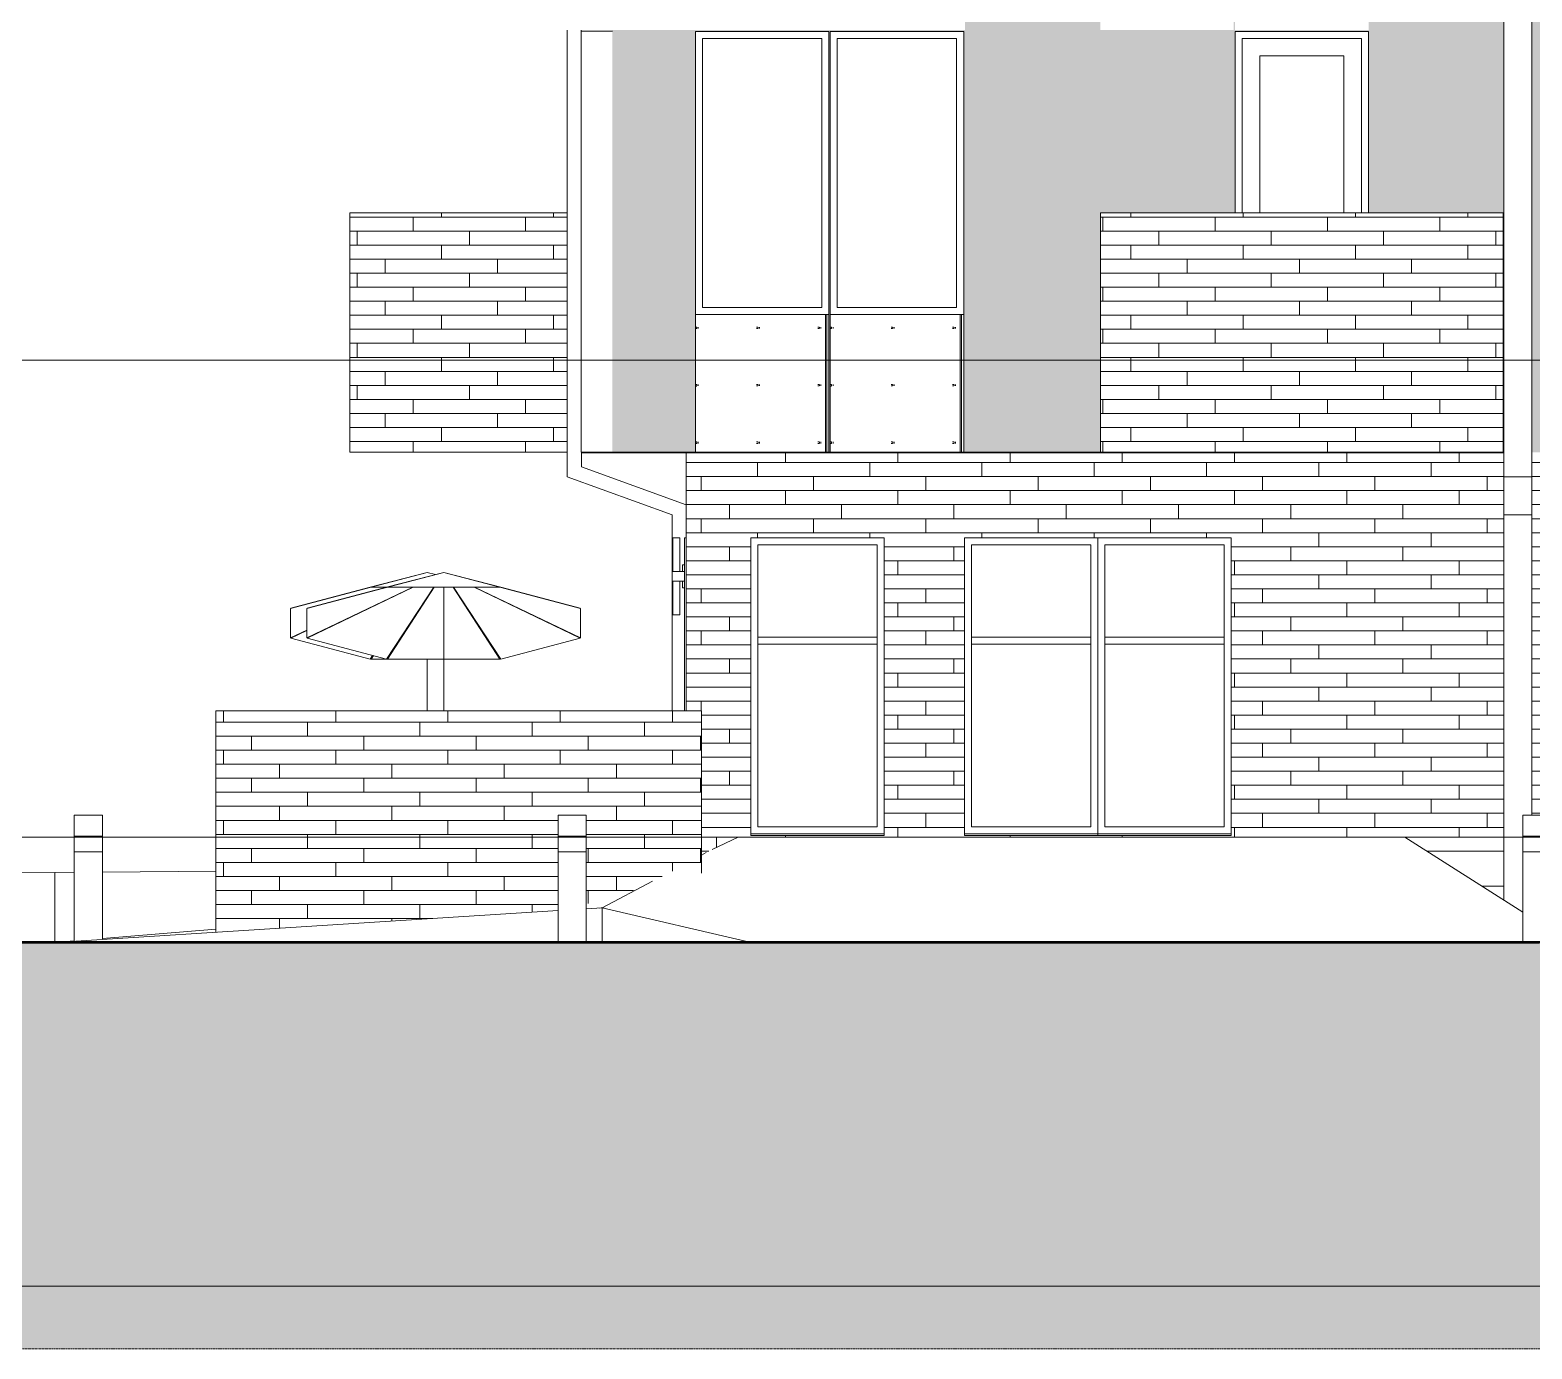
# Model space of a CAD drawing. Header units: inches. Extents: x 1747 to 7619, y -160 to 618.
# Drawn here: x 4928.5 to 5356.6, y -145.9 to 230.1 of the extents above; entities that cross this region are included whole.
import ezdxf

# ---------------------------------------------------------------- set-up
doc = ezdxf.new("R2010")
doc.units = ezdxf.units.IN
doc.header["$MEASUREMENT"] = 0
doc.linetypes.add('Aligning Line 1_8_', pattern=[0.25, 0.125, -0.125])
doc.linetypes.add('Grid Line 1_2_', pattern=[0.875, 0.5, -0.125, 0.125, -0.125])
for name, color, linetype, lineweight in [('0-4', 10, 'Continuous', 5), ('0-5', 9, 'Continuous', 9), ('A-CLNG', 13, 'Continuous', 13), ('A-FLOR', 192, 'Continuous', 13), ('A-FLOR-LEVL-1', 51, 'Grid Line 1_2_', 9), ('A-FLOR-LEVL-2', 9, 'Continuous', 9), ('A-GENM', 5, 'Continuous', 9), ('A-GLAZ', 151, 'Continuous', 13), ('A-GLAZ-1', 151, 'Continuous', 9), ('A-WALL', 113, 'Continuous', 13), ('A-WALL-PATT-1', 111, 'Continuous', 9), ('C-TOPO', 7, 'Continuous', 9), ('C-TOPO-1', 250, 'Continuous', 50), ('E-LITE-EQPM', 33, 'Continuous', 9), ('G-ANNO-SYMB', 111, 'Aligning Line 1_8_', 9), ('G-ANNO-SYMB-2', 147, 'Aligning Line 1_8_', 9), ('G-IMPT', 8, 'Continuous', 9), ('L-SITE', 91, 'Continuous', 9), ('S-FNDN', 32, 'Continuous', 13)]:
    doc.layers.add(name, color=color, linetype=linetype, lineweight=lineweight)
pattern_1 = [(0, (7193.2, 112.3), (-38.4, 120.375), [0.392, -38.007]), (0, (7193.2, 112.7), (-38.4, 120.375), [0.392, -38.007]), (0, (7193.2, 128.66), (-38.4, 120.375), [0.392, -38.007]), (0, (7193.2, 129.05), (-38.4, 120.375), [0.392, -38.007]), (0, (7193.2, 145.02), (-38.4, 120.375), [0.392, -38.007]), (0, (7193.2, 145.41), (-38.4, 120.375), [0.392, -38.007]), (0, (7193.2, 161.38), (-38.4, 120.375), [0.392, -38.007]), (0, (7193.2, 161.77), (-38.4, 120.375), [0.392, -38.007]), (0, (7193.2, 177.73), (-38.4, 120.375), [0.392, -38.007]), (0, (7193.2, 178.12), (-38.4, 120.375), [0.392, -38.007]), (0, (7193.2, 194.09), (-38.4, 120.375), [0.392, -38.007]), (0, (7193.2, 194.48), (-38.4, 120.375), [0.392, -38.007]), (0, (7193.2, 210.45), (-38.4, 120.375), [0.392, -38.007]), (0, (7193.2, 210.84), (-38.4, 120.375), [0.392, -38.007]), (0, (7193.2, 226.8), (-38.4, 120.375), [0.392, -38.007]), (0, (7193.2, 227.2), (-38.4, 120.375), [0.392, -38.007]), (0, (7210.65, 112.3), (-38.4, 120.375), [0.392, -38.007]), (0, (7210.65, 112.7), (-38.4, 120.375), [0.392, -38.007]), (0, (7210.65, 128.66), (-38.4, 120.375), [0.392, -38.007]), (0, (7210.65, 129.05), (-38.4, 120.375), [0.392, -38.007]), (0, (7210.65, 145.02), (-38.4, 120.375), [0.392, -38.007]), (0, (7210.65, 145.41), (-38.4, 120.375), [0.392, -38.007]), (0, (7210.65, 161.38), (-38.4, 120.375), [0.392, -38.007]), (0, (7210.65, 161.77), (-38.4, 120.375), [0.392, -38.007]), (0, (7210.65, 177.73), (-38.4, 120.375), [0.392, -38.007]), (0, (7210.65, 178.12), (-38.4, 120.375), [0.392, -38.007]), (0, (7210.65, 194.09), (-38.4, 120.375), [0.392, -38.007]), (0, (7210.65, 194.48), (-38.4, 120.375), [0.392, -38.007]), (0, (7210.65, 210.45), (-38.4, 120.375), [0.392, -38.007]), (0, (7210.65, 210.84), (-38.4, 120.375), [0.392, -38.007]), (0, (7210.65, 226.8), (-38.4, 120.375), [0.392, -38.007]), (0, (7210.65, 227.2), (-38.4, 120.375), [0.392, -38.007]), (0, (7228.1, 112.3), (-38.4, 120.375), [0.392, -38.007]), (0, (7228.1, 112.7), (-38.4, 120.375), [0.392, -38.007]), (0, (7228.1, 128.66), (-38.4, 120.375), [0.392, -38.007]), (0, (7228.1, 129.05), (-38.4, 120.375), [0.392, -38.007]), (0, (7228.1, 145.02), (-38.4, 120.375), [0.392, -38.007]), (0, (7228.1, 145.41), (-38.4, 120.375), [0.392, -38.007]), (0, (7228.1, 161.38), (-38.4, 120.375), [0.392, -38.007]), (0, (7228.1, 161.77), (-38.4, 120.375), [0.392, -38.007]), (0, (7228.1, 177.73), (-38.4, 120.375), [0.392, -38.007]), (0, (7228.1, 178.12), (-38.4, 120.375), [0.392, -38.007]), (0, (7228.1, 194.09), (-38.4, 120.375), [0.392, -38.007]), (0, (7228.1, 194.48), (-38.4, 120.375), [0.392, -38.007]), (0, (7228.1, 210.45), (-38.4, 120.375), [0.392, -38.007]), (0, (7228.1, 210.84), (-38.4, 120.375), [0.392, -38.007]), (0, (7228.1, 226.8), (-38.4, 120.375), [0.392, -38.007]), (0, (7228.1, 227.2), (-38.4, 120.375), [0.392, -38.007]), (90, (7191.46, 109.75), (-38.4, 2e-15), [120, -0.375]), (90, (7191.834, 109.75), (-38.4, 2e-15), [120, -0.375]), (90, (7193.2, 112.304), (-38.4, 2e-15), [0.392, -119.982]), (90, (7193.2, 128.66), (-38.4, 2e-15), [0.392, -119.982]), (90, (7193.2, 145.018), (-38.4, 2e-15), [0.392, -119.982]), (90, (7193.2, 161.375), (-38.4, 2e-15), [0.392, -119.982]), (90, (7193.2, 177.732), (-38.4, 2e-15), [0.392, -119.982]), (90, (7193.2, 194.09), (-38.4, 2e-15), [0.392, -119.982]), (90, (7193.2, 210.447), (-38.4, 2e-15), [0.392, -119.982]), (90, (7193.2, 226.804), (-38.4, 2e-15), [0.392, -119.982]), (90, (7193.593, 112.304), (-38.4, 2e-15), [0.392, -119.982]), (90, (7193.593, 128.66), (-38.4, 2e-15), [0.392, -119.982]), (90, (7193.593, 145.018), (-38.4, 2e-15), [0.392, -119.982]), (90, (7193.593, 161.375), (-38.4, 2e-15), [0.392, -119.982]), (90, (7193.593, 177.732), (-38.4, 2e-15), [0.392, -119.982]), (90, (7193.593, 194.09), (-38.4, 2e-15), [0.392, -119.982]), (90, (7193.593, 210.447), (-38.4, 2e-15), [0.392, -119.982]), (90, (7193.593, 226.804), (-38.4, 2e-15), [0.392, -119.982]), (90, (7210.65, 112.304), (-38.4, 2e-15), [0.392, -119.982]), (90, (7210.65, 128.66), (-38.4, 2e-15), [0.392, -119.982]), (90, (7210.65, 145.018), (-38.4, 2e-15), [0.392, -119.982]), (90, (7210.65, 161.375), (-38.4, 2e-15), [0.392, -119.982]), (90, (7210.65, 177.732), (-38.4, 2e-15), [0.392, -119.982]), (90, (7210.65, 194.09), (-38.4, 2e-15), [0.392, -119.982]), (90, (7210.65, 210.447), (-38.4, 2e-15), [0.392, -119.982]), (90, (7210.65, 226.804), (-38.4, 2e-15), [0.392, -119.982]), (90, (7211.043, 112.304), (-38.4, 2e-15), [0.392, -119.982]), (90, (7211.043, 128.66), (-38.4, 2e-15), [0.392, -119.982]), (90, (7211.043, 145.018), (-38.4, 2e-15), [0.392, -119.982]), (90, (7211.043, 161.375), (-38.4, 2e-15), [0.392, -119.982]), (90, (7211.043, 177.732), (-38.4, 2e-15), [0.392, -119.982]), (90, (7211.043, 194.09), (-38.4, 2e-15), [0.392, -119.982]), (90, (7211.043, 210.447), (-38.4, 2e-15), [0.392, -119.982]), (90, (7211.043, 226.804), (-38.4, 2e-15), [0.392, -119.982]), (90, (7228.1, 112.304), (-38.4, 2e-15), [0.392, -119.982]), (90, (7228.1, 128.66), (-38.4, 2e-15), [0.392, -119.982]), (90, (7228.1, 145.018), (-38.4, 2e-15), [0.392, -119.982]), (90, (7228.1, 161.375), (-38.4, 2e-15), [0.392, -119.982]), (90, (7228.1, 177.732), (-38.4, 2e-15), [0.392, -119.982]), (90, (7228.1, 194.09), (-38.4, 2e-15), [0.392, -119.982]), (90, (7228.1, 210.447), (-38.4, 2e-15), [0.392, -119.982]), (90, (7228.1, 226.804), (-38.4, 2e-15), [0.392, -119.982]), (90, (7228.493, 112.304), (-38.4, 2e-15), [0.392, -119.982]), (90, (7228.493, 128.66), (-38.4, 2e-15), [0.392, -119.982]), (90, (7228.493, 145.018), (-38.4, 2e-15), [0.392, -119.982]), (90, (7228.493, 161.375), (-38.4, 2e-15), [0.392, -119.982]), (90, (7228.493, 177.732), (-38.4, 2e-15), [0.392, -119.982]), (90, (7228.493, 194.09), (-38.4, 2e-15), [0.392, -119.982]), (90, (7228.493, 210.447), (-38.4, 2e-15), [0.392, -119.982]), (90, (7228.493, 226.804), (-38.4, 2e-15), [0.392, -119.982]), (180, (7229.86, 109.38), (-38.4, 120.375), [38.025, -0.375]), (180, (7229.86, 109.75), (-38.4, 120.375), [38.025, -0.375])]
pattern_2 = [(0, (5346.3217, 136.8), (0, 4), []), (90, (5346.322, 136.8), (-8, 8), [4, -28]), (90, (5362.322, 140.8), (-8, 8), [4, -28])]
pattern_3 = [(0, (4983.6467, 0.8), (0, 4), []), (90, (4983.647, 0.8), (-8, 8), [4, -28]), (90, (4999.647, 4.8), (-8, 8), [4, -28])]

# ---------------------------------------------------------------- blocks, each defined once
blk = doc.blocks.new('Ramp - Ramp-1671869-BUILDING ELEVATION - NORTH')
at = {"layer": 'A-FLOR-LEVL-2'}
for p, q in [((-12268.59, -30), (-12263.08, -29.54)), ((-12255.08, -28.87), (-12222.71, -26.18))]:
    blk.add_line(p, q, dxfattribs=at)
blk = doc.blocks.new('CTR - 2nd Phase_rvt-2-BUILDING ELEVATION - NORTH')
at = {"layer": 'A-FLOR-LEVL-1'}
for p, q in [((-12558.48, 136), (-9609.49, 136)), ((-12558.48, 0), (-9609.49, 0)), ((-12558.48, -30), (-9609.49, -30)), ((-12558.48, -128), (-9609.49, -128))]:
    blk.add_line(p, q, dxfattribs=at)
at = {"layer": '0-5'}
blk.add_blockref('Ramp - Ramp-1671869-BUILDING ELEVATION - NORTH', (0, 0), dxfattribs=at)
blk = doc.blocks.new('CTR  - Topography_rvt-2-BUILDING ELEVATION - NORTH')
at = {"layer": 'C-TOPO'}
h = blk.add_hatch(dxfattribs=at)
h.set_pattern_fill('FP_44', color=256, style=0, pattern_type=2)
h.set_pattern_definition([(0, (12, 0), (24, 24), [24, -24]), (0, (12, 9), (24, 24), [24, -24]), (0, (12, 18), (24, 24), [24, -24]), (90, (15, 21), (-24, 24), [24, -24]), (90, (24, 21), (-24, 24), [24, -24]), (90, (33, 21), (-24, 24), [24, -24])])
h.paths.add_polyline_path([(-11081.58, -145.91), (-9706.16, -145.91), (-9706.16, 4.74), (-9718.02, 4.58), (-9757.96, 2.29), (-9768.94, 2.2), (-9792.27, 0.09), (-9800.81, -1.14), (-9823.15, -1.14), (-9826.28, -1.52), (-9893.34, -4.3), (-9896.52, -5.01), (-9915.25, -12.61), (-9950.42, -20.49), (-9956.61, -23), (-10060.1, -17.59), (-10091.21, -21.29), (-10136.73, -22.07), (-10165.22, -22.67), (-10281.96, -24.6), (-10370.76, -26.59), (-10412.87, -26.71), (-10450.41, -27.55), (-10486.95, -27.6), (-10517.54, -27.24), (-10524.96, -27.24), (-10534.89, -27.12), (-10585.35, -27.54), (-10642.59, -27.26), (-10678.15, -26.98), (-10825.64, -29.97), (-10890.22, -30), (-12461.79, -30), (-12461.79, -145.91), (-11083.98, -145.91)], flags=0)
at = {"layer": 'A-FLOR-LEVL-1'}
for p, q in [((-12558.48, 0), (-9609.49, 0)), ((-12558.48, -128), (-9609.49, -128))]:
    blk.add_line(p, q, dxfattribs=at)
at = {"layer": 'C-TOPO'}
for p, q in [((-12081.28, -3.51), (-12073.83, 0)), ((-12054.82, 0), (-12073.83, 0)), ((-12054.82, 0), (-11983.83, 0)), ((-11983.83, 0), (-11943.9, 0)), ((-11883.79, 0), (-11943.9, 0)), ((-11883.79, 0), (-11850.19, -21.36)), ((-11883.79, 0), (-11883.46, -0.21)), ((-12084.34, -5.08), (-12082.97, -4.35)), ((-12268.59, -10.05), (-12328.59, -10.54)), ((-12268.59, -10.05), (-12263.08, -10)), ((-12268.59, -10.05), (-12268.59, -30)), ((-12268.59, -10.05), (-12268.59, -30)), ((-12255.08, -9.94), (-12222.71, -9.69)), ((-12112.59, -20.14), (-12098.29, -12.52)), ((-12125.15, -20.94), (-12268.59, -30)), ((-12112.59, -20.14), (-12117.15, -20.43)), ((-12112.59, -20.14), (-12113.31, -20.19)), ((-12112.59, -20.14), (-12112.88, -20.18)), ((-12112.59, -20.14), (-12111.96, -19.83)), ((-12112.59, -20.14), (-12070.2, -30)), ((-12112.59, -20.14), (-12112.59, -30)), ((-12070.2, -30), (-12112.59, -20.14)), ((-12112.59, -30), (-12112.59, -20.14)), ((-12292.62, -30), (-12268.59, -30)), ((-12268.01, -30), (-12268.59, -30)), ((-12266.89, -30), (-12268.01, -30)), ((-12265.19, -30), (-12266.89, -30)), ((-12260.96, -30), (-12265.19, -30)), ((-12260.96, -30), (-12253.51, -30)), ((-12225.57, -30), (-12253.51, -30)), ((-12138, -30), (-12225.57, -30)), ((-12138, -30), (-12075.99, -30)), ((-12029.2, -30), (-12075.99, -30)), ((-12029.2, -30), (-12011.88, -30)), ((-11984.5, -30), (-12011.88, -30)), ((-11983.98, -30), (-11984.5, -30)), ((-11983.98, -30), (-11934.52, -30)), ((-11911.64, -30), (-11934.52, -30)), ((-11911.64, -30), (-11874.88, -30)), ((-11845.43, -30), (-11874.88, -30))]:
    blk.add_line(p, q, dxfattribs=at)
at = {"layer": 'C-TOPO-1'}
for p, q in [((-12268.59, -30), (-12292.62, -30)), ((-12268.01, -30), (-12268.59, -30)), ((-12266.89, -30), (-12268.01, -30)), ((-12265.19, -30), (-12266.89, -30)), ((-12260.95, -30), (-12265.19, -30)), ((-12253.51, -30), (-12260.95, -30)), ((-12225.57, -30), (-12253.51, -30)), ((-12138, -30), (-12225.57, -30)), ((-12075.99, -30), (-12138, -30)), ((-12029.2, -30), (-12075.99, -30)), ((-12011.88, -30), (-12029.2, -30)), ((-11984.5, -30), (-12011.88, -30)), ((-11983.98, -30), (-11984.5, -30)), ((-11934.52, -30), (-11983.98, -30)), ((-11911.64, -30), (-11934.52, -30)), ((-11874.88, -30), (-11911.64, -30)), ((-11845.43, -30), (-11874.88, -30))]:
    blk.add_line(p, q, dxfattribs=at)
at = {"layer": 'G-ANNO-SYMB-2'}
blk.add_line((-9742.88, 0), (-12461.79, 0), dxfattribs=at)
blk = doc.blocks.new('CTR - 1st Phase - Common Walls_rvt-2-BUILDING ELEVATION - NORTH')
at = {"layer": 'A-FLOR-LEVL-1'}
for p, q in [((-12558.48, 136), (-9609.49, 136)), ((-12558.48, 0), (-9609.49, 0)), ((-12558.48, -30), (-9609.49, -30)), ((-12558.48, -128), (-9609.49, -128))]:
    blk.add_line(p, q, dxfattribs=at)
at = {"layer": 'G-ANNO-SYMB-2'}
blk.add_line((-9706.16, 0), (-12461.79, 0), dxfattribs=at)
blk = doc.blocks.new('_THE_ WINDOW _ DOOR - Door - 2nd Floor-2113395-BUILDING ELEVATION - NORTH')
at = {"layer": 'A-GLAZ'}
for p, q in [((-11932.21, 229.75), (-11932.21, 178)), ((-11894.19, 229.75), (-11932.21, 229.75)), ((-11930.21, 227.75), (-11896.19, 227.75)), ((-11930.21, 178), (-11930.21, 227.75)), ((-11896.19, 227.75), (-11896.19, 178)), ((-11894.19, 178), (-11894.19, 229.75)), ((-11925.21, 222.75), (-11901.19, 222.75)), ((-11925.21, 178), (-11925.21, 222.75)), ((-11901.19, 222.75), (-11901.19, 178))]:
    blk.add_line(p, q, dxfattribs=at)
blk = doc.blocks.new('_THE_ WINDOW _ DOOR - Window - 2nd Floor-2113388-BUILDING ELEVATION - NORTH')
at = {"layer": 'A-GLAZ-1'}
h = blk.add_hatch(dxfattribs=at)
h.set_pattern_fill('FP_41', color=256, style=0, pattern_type=2)
h.set_pattern_definition([(0, (-12046.24, 167.18), (-38.4, 120.38), [0.392, -38.007]), (0, (-12046.24, 167.57), (-38.4, 120.38), [0.392, -38.007]), (0, (-12046.24, 183.54), (-38.4, 120.38), [0.392, -38.007]), (0, (-12046.24, 183.93), (-38.4, 120.38), [0.392, -38.007]), (0, (-12046.24, 199.89), (-38.4, 120.38), [0.392, -38.007]), (0, (-12046.24, 200.29), (-38.4, 120.38), [0.392, -38.007]), (0, (-12046.24, 216.25), (-38.4, 120.38), [0.392, -38.007]), (0, (-12046.24, 216.64), (-38.4, 120.38), [0.392, -38.007]), (0, (-12046.24, 232.61), (-38.4, 120.38), [0.392, -38.007]), (0, (-12046.24, 233), (-38.4, 120.38), [0.392, -38.007]), (0, (-12046.24, 248.96), (-38.4, 120.38), [0.392, -38.007]), (0, (-12046.24, 249.36), (-38.4, 120.375), [0.392, -38.007]), (0, (-12046.24, 265.32), (-38.4, 120.375), [0.392, -38.007]), (0, (-12046.24, 265.71), (-38.4, 120.375), [0.392, -38.007]), (0, (-12046.24, 281.68), (-38.4, 120.375), [0.392, -38.007]), (0, (-12046.24, 282.07), (-38.4, 120.375), [0.392, -38.007]), (0, (-12028.79, 167.18), (-38.4, 120.38), [0.392, -38.007]), (0, (-12028.79, 167.57), (-38.4, 120.38), [0.392, -38.007]), (0, (-12028.79, 183.54), (-38.4, 120.38), [0.392, -38.007]), (0, (-12028.79, 183.93), (-38.4, 120.38), [0.392, -38.007]), (0, (-12028.79, 199.89), (-38.4, 120.38), [0.392, -38.007]), (0, (-12028.79, 200.29), (-38.4, 120.38), [0.392, -38.007]), (0, (-12028.79, 216.25), (-38.4, 120.38), [0.392, -38.007]), (0, (-12028.79, 216.64), (-38.4, 120.38), [0.392, -38.007]), (0, (-12028.79, 232.61), (-38.4, 120.38), [0.392, -38.007]), (0, (-12028.79, 233), (-38.4, 120.38), [0.392, -38.007]), (0, (-12028.79, 248.96), (-38.4, 120.375), [0.392, -38.007]), (0, (-12028.79, 249.36), (-38.4, 120.375), [0.392, -38.007]), (0, (-12028.79, 265.32), (-38.4, 120.375), [0.392, -38.007]), (0, (-12028.79, 265.71), (-38.4, 120.375), [0.392, -38.007]), (0, (-12028.79, 281.68), (-38.4, 120.375), [0.392, -38.007]), (0, (-12028.79, 282.07), (-38.4, 120.375), [0.392, -38.007]), (0, (-12011.34, 167.18), (-38.4, 120.38), [0.392, -38.007]), (0, (-12011.34, 167.57), (-38.4, 120.38), [0.392, -38.007]), (0, (-12011.34, 183.54), (-38.4, 120.38), [0.392, -38.007]), (0, (-12011.34, 183.93), (-38.4, 120.38), [0.392, -38.007]), (0, (-12011.34, 199.89), (-38.4, 120.38), [0.392, -38.007]), (0, (-12011.34, 200.29), (-38.4, 120.38), [0.392, -38.007]), (0, (-12011.34, 216.25), (-38.4, 120.38), [0.392, -38.007]), (0, (-12011.34, 216.64), (-38.4, 120.38), [0.392, -38.007]), (0, (-12011.34, 232.61), (-38.4, 120.38), [0.392, -38.007]), (0, (-12011.34, 233), (-38.4, 120.38), [0.392, -38.007]), (0, (-12011.34, 248.96), (-38.4, 120.375), [0.392, -38.007]), (0, (-12011.34, 249.36), (-38.4, 120.375), [0.392, -38.007]), (0, (-12011.34, 265.32), (-38.4, 120.375), [0.392, -38.007]), (0, (-12011.34, 265.71), (-38.4, 120.375), [0.392, -38.007]), (0, (-12011.34, 281.68), (-38.4, 120.375), [0.392, -38.007]), (0, (-12011.34, 282.07), (-38.4, 120.375), [0.392, -38.007]), (90, (-12047.977, 164.625), (-38.4, 2e-15), [120, -0.375]), (90, (-12047.602, 164.625), (-38.4, 2e-15), [120, -0.375]), (90, (-12046.236, 167.18), (-38.4, 2e-15), [0.392, -119.982]), (90, (-12046.236, 183.536), (-38.4, 2e-15), [0.392, -119.982]), (90, (-12046.236, 199.893), (-38.4, 2e-15), [0.392, -119.982]), (90, (-12046.236, 216.25), (-38.4, 2e-15), [0.392, -119.982]), (90, (-12046.236, 232.607), (-38.4, 2e-15), [0.392, -119.982]), (90, (-12046.236, 248.964), (-38.4, 2e-15), [0.392, -119.982]), (90, (-12046.236, 265.322), (-38.4, 2e-15), [0.392, -119.982]), (90, (-12046.236, 281.68), (-38.4, 2e-15), [0.392, -119.982]), (90, (-12045.843, 167.18), (-38.4, 2e-15), [0.392, -119.982]), (90, (-12045.843, 183.536), (-38.4, 2e-15), [0.392, -119.982]), (90, (-12045.843, 199.893), (-38.4, 2e-15), [0.392, -119.982]), (90, (-12045.843, 216.25), (-38.4, 2e-15), [0.392, -119.982]), (90, (-12045.843, 232.607), (-38.4, 2e-15), [0.392, -119.982]), (90, (-12045.843, 248.964), (-38.4, 2e-15), [0.392, -119.982]), (90, (-12045.843, 265.322), (-38.4, 2e-15), [0.392, -119.982]), (90, (-12045.843, 281.68), (-38.4, 2e-15), [0.392, -119.982]), (90, (-12028.786, 167.18), (-38.4, 2e-15), [0.392, -119.982]), (90, (-12028.786, 183.536), (-38.4, 2e-15), [0.392, -119.982]), (90, (-12028.786, 199.893), (-38.4, 2e-15), [0.392, -119.982]), (90, (-12028.786, 216.25), (-38.4, 2e-15), [0.392, -119.982]), (90, (-12028.786, 232.607), (-38.4, 2e-15), [0.392, -119.982]), (90, (-12028.786, 248.964), (-38.4, 2e-15), [0.392, -119.982]), (90, (-12028.786, 265.322), (-38.4, 2e-15), [0.392, -119.982]), (90, (-12028.786, 281.68), (-38.4, 2e-15), [0.392, -119.982]), (90, (-12028.393, 167.18), (-38.4, 2e-15), [0.392, -119.982]), (90, (-12028.393, 183.536), (-38.4, 2e-15), [0.392, -119.982]), (90, (-12028.393, 199.893), (-38.4, 2e-15), [0.392, -119.982]), (90, (-12028.393, 216.25), (-38.4, 2e-15), [0.392, -119.982]), (90, (-12028.393, 232.607), (-38.4, 2e-15), [0.392, -119.982]), (90, (-12028.393, 248.964), (-38.4, 2e-15), [0.392, -119.982]), (90, (-12028.393, 265.322), (-38.4, 2e-15), [0.392, -119.982]), (90, (-12028.393, 281.68), (-38.4, 2e-15), [0.392, -119.982]), (90, (-12011.336, 167.18), (-38.4, 2e-15), [0.392, -119.982]), (90, (-12011.336, 183.536), (-38.4, 2e-15), [0.392, -119.982]), (90, (-12011.336, 199.893), (-38.4, 2e-15), [0.392, -119.982]), (90, (-12011.336, 216.25), (-38.4, 2e-15), [0.392, -119.982]), (90, (-12011.336, 232.607), (-38.4, 2e-15), [0.392, -119.982]), (90, (-12011.336, 248.964), (-38.4, 2e-15), [0.392, -119.982]), (90, (-12011.336, 265.322), (-38.4, 2e-15), [0.392, -119.982]), (90, (-12011.336, 281.68), (-38.4, 2e-15), [0.392, -119.982]), (90, (-12010.943, 167.18), (-38.4, 2e-15), [0.392, -119.982]), (90, (-12010.943, 183.536), (-38.4, 2e-15), [0.392, -119.982]), (90, (-12010.943, 199.893), (-38.4, 2e-15), [0.392, -119.982]), (90, (-12010.943, 216.25), (-38.4, 2e-15), [0.392, -119.982]), (90, (-12010.943, 232.607), (-38.4, 2e-15), [0.392, -119.982]), (90, (-12010.943, 248.964), (-38.4, 2e-15), [0.392, -119.982]), (90, (-12010.943, 265.322), (-38.4, 2e-15), [0.392, -119.982]), (90, (-12010.943, 281.68), (-38.4, 2e-15), [0.392, -119.982]), (180, (-12009.58, 164.25), (-38.4, 120.38), [38.025, -0.375]), (180, (-12009.58, 164.62), (-38.4, 120.38), [38.025, -0.375])])
h.paths.add_polyline_path([(-12074.28, 109.75), (-12047.98, 109.75), (-12047.98, 149), (-12086, 149), (-12086, 109.75)], flags=0)
at = {"layer": 'A-GLAZ'}
for p, q in [((-12047.98, 229.75), (-12086, 229.75)), ((-12086, 229.75), (-12086, 149)), ((-12084, 151), (-12084, 227.75)), ((-12084, 227.75), (-12049.98, 227.75)), ((-12049.98, 227.75), (-12049.98, 151)), ((-12047.98, 149), (-12047.98, 229.75)), ((-12049.98, 151), (-12084, 151)), ((-12086, 149), (-12047.98, 149)), ((-12086, 149), (-12086, 109.75)), ((-12047.98, 109.75), (-12047.98, 149)), ((-12086, 109.75), (-12047.98, 109.75))]:
    blk.add_line(p, q, dxfattribs=at)
blk = doc.blocks.new('Outdoor Table01 - 02ZUTB01_dwg-1294291-BUILDING ELEVATION - NORTH')
at = {"layer": 'G-IMPT'}
for p, q in [((-12162.46, 75.5), (-12201.36, 65.31)), ((-12162.46, 75.5), (-12178.73, 71.26)), ((-12162.46, 75.5), (-12178.46, 71.29)), ((-12162.46, 75.5), (-12160.13, 74.88)), ((-12162.46, 75.5), (-12160.12, 74.89)), ((-12162.46, 75.5), (-12160.12, 74.89)), ((-12201.46, 65.24), (-12178.46, 71.29)), ((-12178.73, 71.26), (-12201.36, 65.31)), ((-12173.94, 71.29), (-12178.46, 71.29)), ((-12173.79, 71.29), (-12173.85, 71.29)), ((-12201.46, 65.24), (-12201.46, 56.82)), ((-12162.46, 68.27), (-12162.46, 68.4)), ((-12162.46, 68.27), (-12162.46, 68.4)), ((-12196.79, 59.06), (-12201.46, 56.82)), ((-12196.79, 58.95), (-12201.36, 56.75)), ((-12201.36, 56.75), (-12178.73, 50.8)), ((-12123.46, 58.95), (-12123.46, 59.06)), ((-12178.04, 51.84), (-12178.73, 50.8)), ((-12177.81, 51.78), (-12178.46, 50.77)), ((-12142.45, 51.78), (-12142.22, 51.84)), ((-12178.46, 50.77), (-12173.79, 50.77)), ((-12162.46, 49.5), (-12162.46, 50.77)), ((-12162.46, 49.5), (-12162.46, 50.77)), ((-12162.46, 36), (-12162.46, 49.5)), ((-12162.46, 36), (-12162.46, 49.5))]:
    blk.add_line(p, q, dxfattribs=at)
blk = doc.blocks.new('Outdoor Table01 - Outdoor Table01-1294297-BUILDING ELEVATION - NORTH')
blk.add_blockref('Outdoor Table01 - 02ZUTB01_dwg-1294291-BUILDING ELEVATION - NORTH', (0, 0))
blk = doc.blocks.new('Outdoor Table01 - 02ZUTB01_dwg-V20-BUILDING ELEVATION - NORTH')
at = {"layer": 'G-IMPT'}
for p, q in [((-12157.79, 75.5), (-12196.68, 65.31)), ((-12157.79, 75.5), (-12174.05, 71.26)), ((-12157.79, 75.5), (-12173.79, 71.29)), ((-12157.79, 75.5), (-12141.79, 71.29)), ((-12157.79, 75.5), (-12118.9, 65.31)), ((-12157.79, 75.5), (-12141.53, 71.26)), ((-12196.79, 65.24), (-12173.79, 71.29)), ((-12166.58, 71.29), (-12196.79, 56.82)), ((-12166.52, 71.29), (-12196.68, 56.75)), ((-12174.05, 71.26), (-12196.68, 65.31)), ((-12160.56, 71.29), (-12174.05, 50.8)), ((-12160.51, 71.29), (-12173.79, 50.77)), ((-12141.79, 71.29), (-12173.79, 71.29)), ((-12157.79, 49.5), (-12157.79, 71.29)), ((-12157.79, 49.5), (-12157.79, 71.29)), ((-12155.07, 71.29), (-12141.79, 50.77)), ((-12155.02, 71.29), (-12141.53, 50.8)), ((-12149.06, 71.29), (-12118.9, 56.75)), ((-12149, 71.29), (-12118.79, 56.82)), ((-12141.79, 71.29), (-12118.79, 65.24)), ((-12118.9, 65.31), (-12141.53, 71.26)), ((-12196.79, 65.24), (-12196.79, 56.82)), ((-12118.79, 56.82), (-12118.79, 65.24)), ((-12196.68, 56.75), (-12174.05, 50.8)), ((-12141.53, 50.8), (-12118.9, 56.75)), ((-12173.79, 50.77), (-12141.79, 50.77)), ((-12157.79, 36), (-12157.79, 49.5)), ((-12157.79, 36), (-12157.79, 49.5))]:
    blk.add_line(p, q, dxfattribs=at)
blk = doc.blocks.new('Outdoor Table01 - Outdoor Table01-V21-BUILDING ELEVATION - NORTH')
blk.add_blockref('Outdoor Table01 - 02ZUTB01_dwg-V20-BUILDING ELEVATION - NORTH', (0, 0))
blk = doc.blocks.new('_THE_ WINDOW _ DOOR - Window - 1st Floor-V26-BUILDING ELEVATION - NORTH')
at = {"layer": 'A-GLAZ'}
for p, q in [((-10242.99, 85.38), (-10281.01, 85.38)), ((-10281.01, 85.38), (-10281.01, 1)), ((-10279.01, 3), (-10279.01, 83.38)), ((-10279.01, 83.38), (-10244.99, 83.38)), ((-10244.99, 83.38), (-10244.99, 3)), ((-10242.99, 1), (-10242.99, 85.38)), ((-10279.01, 57), (-10279.01, 55)), ((-10244.99, 57), (-10279.01, 57)), ((-10244.99, 55), (-10244.99, 57)), ((-10279.01, 55), (-10244.99, 55)), ((-10281.01, 1), (-10242.99, 1)), ((-10281.01, 1), (-10281.01, 0.5)), ((-10281.01, 0.5), (-10242.99, 0.5)), ((-10244.99, 3), (-10279.01, 3)), ((-10242.99, 0.5), (-10242.99, 1))]:
    blk.add_line(p, q, dxfattribs=at)
blk = doc.blocks.new('_THE_ WINDOW _ DOOR - Window - 1st Floor-V32-BUILDING ELEVATION - NORTH')
at = {"layer": 'A-GLAZ'}
for p in [(-12089.19, 36), (-12088.69, 85.37)]:
    blk.add_line(p, (-12089.19, 85.37), dxfattribs=at)
blk = doc.blocks.new('077123 - Manufactured Gutters and Downspouts - 077123 - Manufactured Gutters and Downspouts-1955134-BUILDING ELEVATION - NORTH')
at = {"layer": 'A-GENM'}
for p, q in [((-11896.29, 413.51), (-11874.77, 413.51)), ((-11896.29, 395.11), (-11896.29, 413.51)), ((-11874.77, 395.11), (-11874.77, 413.51)), ((-11892.94, 384.1), (-11896.29, 395.11)), ((-11874.77, 395.11), (-11896.29, 395.11)), ((-11878.13, 384.1), (-11874.77, 395.11)), ((-11878.13, 384.1), (-11892.94, 384.1)), ((-11889.53, 384.1), (-11889.53, 365.5)), ((-11881.53, 371.1), (-11881.53, 384.1)), ((-11847.6, 358.75), (-11881.53, 371.1)), ((-11889.53, 365.5), (-11855.6, 353.15)), ((-11847.6, 353.15), (-11847.6, 358.75)), ((-11855.6, 102.78), (-11855.6, 353.15)), ((-11847.6, 353.15), (-11855.6, 353.15)), ((-11855.6, 353.15), (-11847.6, 353.15)), ((-11847.6, 353.15), (-11847.6, 102.78)), ((-11855.6, 91.91), (-11855.6, 102.78)), ((-11847.6, 102.78), (-11855.6, 102.78)), ((-11847.6, 102.78), (-11847.6, 91.91)), ((-11855.6, -17.92), (-11855.6, 91.91)), ((-11847.6, 91.91), (-11855.6, 91.91)), ((-11847.6, 91.91), (-11847.6, 6.28)), ((-11850.41, -21.22), (-11850.19, -21.22))]:
    blk.add_line(p, q, dxfattribs=at)
blk = doc.blocks.new('Pathway_Cooper_McGraw-Edison _BSC-BRC_Round - Pathway_Cooper_McGraw-Edison _BSC-BRC_Round-2028611-BUILDING ELEVATION - NORTH')
at = {"layer": 'E-LITE-EQPM'}
for p, q in [((-12263.08, 6.28), (-12263.08, 0.28)), ((-12263.08, 6.28), (-12259.08, 6.28)), ((-12259.08, 6.28), (-12255.08, 6.28)), ((-12255.08, 0.28), (-12255.08, 6.28)), ((-12259.08, 0.28), (-12263.08, 0.28)), ((-12263.08, 0.28), (-12263.08, -4.22)), ((-12263.08, 0.28), (-12259.08, 0.28)), ((-12255.08, 0.28), (-12259.08, 0.28)), ((-12259.08, 0.28), (-12255.08, 0.28)), ((-12255.08, -4.22), (-12255.08, 0.28)), ((-12259.08, -4.22), (-12263.08, -4.22)), ((-12263.08, -4.22), (-12263.08, -29.65)), ((-12263.08, -4.22), (-12259.08, -4.22)), ((-12255.08, -4.22), (-12259.08, -4.22)), ((-12259.08, -4.22), (-12255.08, -4.22)), ((-12255.08, -29.15), (-12255.08, -4.22))]:
    blk.add_line(p, q, dxfattribs=at)
blk = doc.blocks.new('Pathway_Cooper_McGraw-Edison _BSC-BRC_Round - Pathway_Cooper_McGraw-Edison _BSC-BRC_Round-V40-BUILDING ELEVATION - NORTH')
at = {"layer": 'E-LITE-EQPM'}
for p, q in [((-12125.15, 6.28), (-12125.15, 0.28)), ((-12125.15, 6.28), (-12121.15, 6.28)), ((-12121.15, 6.28), (-12117.15, 6.28)), ((-12117.15, 0.28), (-12117.15, 6.28)), ((-12121.15, 0.28), (-12125.15, 0.28)), ((-12125.15, 0.28), (-12125.15, -4.22)), ((-12125.15, 0.28), (-12121.15, 0.28)), ((-12117.15, 0.28), (-12121.15, 0.28)), ((-12121.15, 0.28), (-12117.15, 0.28)), ((-12117.15, -4.22), (-12117.15, 0.28)), ((-12121.15, -4.22), (-12125.15, -4.22)), ((-12125.15, -4.22), (-12125.15, -29.72)), ((-12125.15, -4.22), (-12121.15, -4.22)), ((-12117.15, -4.22), (-12121.15, -4.22)), ((-12121.15, -4.22), (-12117.15, -4.22)), ((-12117.15, -29.72), (-12117.15, -4.22)), ((-12121.15, -29.72), (-12125.15, -29.72)), ((-12117.15, -29.72), (-12121.15, -29.72))]:
    blk.add_line(p, q, dxfattribs=at)
blk = doc.blocks.new('VISA-OW2400-02-SASS - OW2400-L30K-MVOLT-V47-BUILDING ELEVATION - NORTH')
at = {"layer": 'E-LITE-EQPM'}
for p, q in [((-12092.47, 85.38), (-12090.47, 85.38)), ((-12092.47, 75.75), (-12092.47, 85.38)), ((-12090.47, 85.38), (-12090.47, 75.75)), ((-12089.75, 77.63), (-12089.19, 77.63)), ((-12089.75, 75.75), (-12089.75, 77.63)), ((-12092.69, 75.75), (-12089.19, 75.75)), ((-12092.69, 73), (-12092.69, 75.75)), ((-12089.19, 73), (-12092.69, 73)), ((-12092.47, 63.38), (-12092.47, 73)), ((-12090.47, 73), (-12090.47, 63.38)), ((-12089.75, 71.13), (-12089.75, 73)), ((-12089.19, 71.13), (-12089.75, 71.13)), ((-12090.47, 63.38), (-12092.47, 63.38))]:
    blk.add_line(p, q, dxfattribs=at)
blk = doc.blocks.new('077123 - Manufactured Gutters and Downspouts - 077123 - Manufactured Gutters and Downspouts-V50-BUILDING ELEVATION - NORTH')
at = {"layer": 'A-GENM'}
for p, q in [((-12129.25, 413.51), (-12118.59, 413.51)), ((-12129.25, 413.51), (-12129.25, 395.11)), ((-12129.25, 395.11), (-12125.9, 384.1)), ((-12118.59, 395.11), (-12129.25, 395.11)), ((-12125.9, 384.1), (-12118.59, 384.1)), ((-12122.56, 365.5), (-12122.56, 384.1)), ((-12122.56, 353.15), (-12122.56, 365.5)), ((-12122.56, 365.5), (-12118.59, 365.5)), ((-12118.59, 353.15), (-12122.56, 353.15)), ((-12122.56, 353.15), (-12122.56, 310)), ((-12122.56, 353.15), (-12118.59, 353.15)), ((-12122.56, 230.12), (-12122.56, 102.78)), ((-12118.56, 105.58), (-12118.56, 109.75)), ((-12122.56, 102.78), (-12092.69, 91.91)), ((-12088.69, 94.71), (-12118.56, 105.58)), ((-12092.69, 91.91), (-12092.69, 75.75)), ((-12092.69, 73), (-12092.69, 36))]:
    blk.add_line(p, q, dxfattribs=at)

msp = doc.modelspace()

# ---------------------------------------------------------------- hatches: boundary and pattern name
at = {"layer": 'A-WALL-PATT-1'}
h = msp.add_hatch(dxfattribs=at)
h.set_pattern_fill('FP_30', color=256, style=0, pattern_type=2)
h.set_pattern_definition(pattern_1)
h.paths.add_polyline_path([(5094.5213, 109.75), (5118.2338, 109.75), (5118.2338, 229.75), (5156.2588, 229.75), (5156.2588, 109.75), (5156.6338, 109.75), (5156.6338, 229.75), (5194.6588, 229.75), (5194.6588, 109.75), (5233.6213, 109.75), (5233.6213, 178), (5272.0213, 178), (5272.0213, 229.75), (5310.0463, 229.75), (5310.0463, 178), (5348.4463, 178), (5348.4463, 109.75), (5348.6338, 109.75), (5348.6338, 350.5), (5094.5213, 350.5), (5094.5213, 350.125), (5195.0338, 350.125), (5195.0338, 230.125), (5094.5213, 230.125), (5094.5213, 148.5015)], flags=0)
h.paths.add_polyline_path([(7115.2213, 109.75), (7115.2213, 229.75), (7153.2463, 229.75), (7153.2463, 109.75), (7153.6213, 109.75), (7153.6213, 229.75), (7191.6463, 229.75), (7191.6463, 109.75), (7224.0463, 109.75), (7224.0463, 230.125), (7115.0338, 230.125), (7115.0338, 350.125), (7224.0463, 350.125), (7224.0463, 350.5), (7084.4463, 350.5), (7084.4463, 109.75)], flags=0)
h.paths.add_polyline_path([(6923.2213, 109.75), (6923.2213, 229.75), (6961.2463, 229.75), (6961.2463, 109.75), (6961.6213, 109.75), (6961.6213, 178), (7000.0213, 178), (7000.0213, 229.75), (7038.0463, 229.75), (7038.0463, 178), (7038.4213, 178), (7038.4213, 229.75), (7076.4463, 229.75), (7076.4463, 230.125), (6961.6213, 230.125), (6961.6213, 310), (6999.8338, 310), (6999.8338, 350.125), (7037.8588, 350.125), (7037.8588, 310), (7038.2338, 310), (7038.2338, 350.125), (7076.2588, 350.125), (7076.2588, 310), (7076.4463, 310), (7076.4463, 350.5), (6777.2463, 350.5), (6777.2463, 109.75), (6808.0213, 109.75), (6808.0213, 229.75), (6846.0463, 229.75), (6846.0463, 109.75), (6884.8213, 109.75), (6884.8213, 229.75), (6922.8463, 229.75), (6922.8463, 109.75)], flags=0)
h.paths.add_polyline_path([(5779.4713, 109.75), (5801.0588, 109.75), (5801.0588, 350.5), (5356.6338, 350.5), (5356.6338, 109.75), (5387.2213, 109.75), (5387.2213, 229.75), (5425.2463, 229.75), (5425.2463, 109.75), (5463.8338, 109.75), (5463.8338, 229.75), (5501.8588, 229.75), (5501.8588, 109.75), (5540.8213, 109.75), (5540.8213, 229.75), (5578.8463, 229.75), (5578.8463, 109.75), (5579.2213, 109.75), (5579.2213, 229.75), (5617.2463, 229.75), (5617.2463, 109.75), (5647.0213, 109.75), (5647.0213, 229.75), (5779.4713, 229.75), (5779.4713, 190.56)], flags=0)
h.paths.add_polyline_path([(5809.0588, 109.75), (5809.9963, 109.75), (5809.9963, 229.75), (5848.0213, 229.75), (5848.0213, 178), (5848.3963, 178), (5848.3963, 229.75), (5924.4463, 229.75), (5924.4463, 178), (5962.8463, 178), (5962.8463, 109.75), (5963.2213, 109.75), (5963.2213, 229.75), (6001.2463, 229.75), (6001.2463, 109.75), (6001.6213, 109.75), (6001.6213, 229.75), (6039.6463, 229.75), (6039.6463, 109.75), (6108.2588, 109.75), (6108.2588, 350.5), (5809.0588, 350.5), (5809.0588, 147.7945)], flags=0)
h.paths.add_polyline_path([(6769.2463, 109.75), (6769.2463, 350.5), (6423.4588, 350.5), (6423.4588, 109.75), (6423.6463, 109.75), (6423.6463, 229.75), (6461.6713, 229.75), (6461.6713, 109.75), (6462.4213, 109.75), (6462.4213, 229.75), (6500.4463, 229.75), (6500.4463, 109.75), (6500.8213, 109.75), (6500.8213, 229.75), (6538.8463, 229.75), (6538.8463, 109.75), (6539.0338, 109.75), (6539.0338, 229.75), (6577.0588, 229.75), (6577.0588, 109.75), (6577.6213, 109.75), (6577.6213, 229.75), (6615.6463, 229.75), (6615.6463, 109.75), (6692.8213, 109.75), (6692.8213, 229.75), (6730.8463, 229.75), (6730.8463, 109.75)], flags=0)
h.paths.add_polyline_path([(6116.2588, 109.75), (6155.2213, 109.75), (6155.2213, 229.75), (6193.2463, 229.75), (6193.2463, 109.75), (6193.6213, 109.75), (6193.6213, 229.75), (6231.6463, 229.75), (6231.6463, 109.75), (6232.0213, 109.75), (6232.0213, 229.75), (6270.0463, 229.75), (6270.0463, 109.75), (6270.4213, 109.75), (6270.4213, 229.75), (6308.4463, 229.75), (6308.4463, 109.75), (6415.4588, 109.75), (6415.4588, 350.5), (6116.2588, 350.5), (6116.2588, 122.9819)], flags=0)
h.paths.add_polyline_path([(6846.0463, 230.125), (6808.0213, 230.125), (6808.0213, 350.125), (6846.0463, 350.125), (6846.0463, 265.75)], flags=0)
h.paths.add_polyline_path([(6920.8463, 230.125), (6884.8213, 230.125), (6884.8213, 350.125), (6922.8463, 350.125), (6922.8463, 230.125)], flags=0)
h.paths.add_polyline_path([(6730.6588, 230.125), (6692.6338, 230.125), (6692.6338, 350.125), (6730.6588, 350.125), (6730.6588, 269)], flags=0)
h.paths.add_polyline_path([(6731.2213, 230.125), (6731.0338, 230.125), (6731.0338, 350.125), (6769.0588, 350.125), (6769.0588, 230.125), (6737.601, 230.125)], flags=0)
h.paths.add_polyline_path([(6579.6213, 230.125), (6577.4338, 230.125), (6577.4338, 350.125), (6615.4588, 350.125), (6615.4588, 230.125)], flags=0)
h.paths.add_polyline_path([(6464.713, 230.125), (6462.4213, 230.125), (6462.4213, 350.125), (6500.4463, 350.125), (6500.4463, 310), (6500.6338, 310), (6500.6338, 350.125), (6538.6588, 350.125), (6538.6588, 310), (6577.2463, 310), (6577.2463, 230.125), (6466.6713, 230.125)], flags=0)
h.paths.add_polyline_path([(6461.8588, 230.125), (6423.8338, 230.125), (6423.8338, 350.125), (6461.8588, 350.125), (6461.8588, 232.6185)], flags=0)
h.paths.add_polyline_path([(6346.4713, 230.125), (6270.4213, 230.125), (6270.4213, 350.125), (6346.4713, 350.125), (6346.4713, 269.375)], flags=0)
h.paths.add_polyline_path([(6120.259, 230.125), (6116.4463, 230.125), (6116.4463, 350.125), (6154.4713, 350.125), (6154.4713, 230.125)], flags=0)
h.paths.add_polyline_path([(6157.2213, 230.125), (6155.2213, 230.125), (6155.2213, 350.125), (6193.2463, 350.125), (6193.2463, 230.125), (6191.2463, 230.125)], flags=0)
h.paths.add_polyline_path([(6232.0213, 230.125), (6232.0213, 350.125), (6270.0463, 350.125), (6270.0463, 230.125), (6249.4293, 230.125)], flags=0)
h.paths.add_polyline_path([(6037.6463, 230.125), (6001.6213, 230.125), (6001.6213, 350.125), (6039.6463, 350.125), (6039.6463, 230.125)], flags=0)
h.paths.add_polyline_path([(5651.3963, 230.125), (5540.8213, 230.125), (5540.8213, 350.125), (5578.8463, 350.125), (5578.8463, 310), (5579.2213, 310), (5579.2213, 350.125), (5617.2463, 350.125), (5617.2463, 310), (5655.6463, 310), (5655.6463, 230.125), (5654.8963, 230.125)], flags=0)
h.paths.add_polyline_path([(6001.2463, 230.125), (5963.2213, 230.125), (5963.2213, 350.125), (6001.2463, 350.125), (6001.2463, 265.75)], flags=0)
h.paths.add_polyline_path([(5886.4213, 230.125), (5886.2338, 230.125), (5886.2338, 350.125), (5924.2588, 350.125), (5924.2588, 230.125), (5888.4213, 230.125)], flags=0)
h.paths.add_polyline_path([(5811.9963, 230.125), (5809.4338, 230.125), (5809.4338, 350.125), (5847.4588, 350.125), (5847.4588, 230.125)], flags=0)
h.paths.add_polyline_path([(5389.2213, 230.125), (5387.2213, 230.125), (5387.2213, 350.125), (5425.2463, 350.125), (5425.2463, 230.125), (5423.2463, 230.125)], flags=0)
h.paths.add_polyline_path([(5501.8588, 230.125), (5463.8338, 230.125), (5463.8338, 350.125), (5501.8588, 350.125), (5501.8588, 265.75)], flags=0)
h.paths.add_polyline_path([(5308.0463, 230.125), (5272.0213, 230.125), (5272.0213, 350.125), (5310.0463, 350.125), (5310.0463, 230.125)], flags=0)
h.paths.add_polyline_path([(5233.6213, 230.125), (5233.6213, 350.125), (5271.6463, 350.125), (5271.6463, 230.125), (5259.124, 230.125)], flags=0)
h = msp.add_hatch(dxfattribs=at)
h.set_pattern_fill('FP_30', color=256, style=0, pattern_type=2)
h.set_pattern_definition(pattern_1)
h.paths.add_polyline_path([(5086.897, 109.75), (5094.5213, 109.75), (5094.5213, 230.125), (5085.6463, 230.125), (5085.6463, 109.75)], flags=0)
h = msp.add_hatch(dxfattribs=at)
h.set_pattern_fill('FP_33', color=256, style=0, pattern_type=2)
h.set_pattern_definition([(0, (5021.7717, 136.8), (0, 4), []), (90, (5021.772, 136.8), (-8, 8), [4, -28]), (90, (5037.772, 140.8), (-8, 8), [4, -28])])
h.paths.add_polyline_path([(5043.8403, 109.75), (5081.6713, 109.75), (5081.6713, 178), (5019.6463, 178), (5019.6463, 109.75)], flags=0)
h = msp.add_hatch(dxfattribs=at)
h.set_pattern_fill('FP_34', color=256, style=0, pattern_type=2)
h.set_pattern_definition(pattern_2)
h.paths.add_polyline_path([(5237.8713, 109.75), (5237.8713, 178), (5233.6213, 178), (5233.6213, 109.75)], flags=0)
h = msp.add_hatch(dxfattribs=at)
h.set_pattern_fill('FP_34', color=256, style=0, pattern_type=2)
h.set_pattern_definition(pattern_2)
h.paths.add_polyline_path([(5344.1963, 109.75), (5344.1963, 178), (5237.8713, 178), (5237.8713, 109.75), (5259.124, 109.75)], flags=0)
h = msp.add_hatch(dxfattribs=at)
h.set_pattern_fill('FP_34', color=256, style=0, pattern_type=2)
h.set_pattern_definition(pattern_2)
h.paths.add_polyline_path([(5344.1963, 109.75), (5348.4463, 109.75), (5348.4463, 178), (5344.1963, 178)], flags=0)
h = msp.add_hatch(dxfattribs=at)
h.set_pattern_fill('FP_47', color=256, style=0, pattern_type=2)
h.set_pattern_definition([(0, (5119.8587, -29.2), (0, 4), []), (90, (5119.859, -29.2), (-8, 8), [4, -28]), (90, (5135.859, -25.2), (-8, 8), [4, -28])])
h.paths.add_polyline_path([(5119.8963, 0), (5348.6338, 0), (5348.6338, 109.625), (5115.5463, 109.625), (5115.5463, 36), (5119.8963, 36), (5119.8963, 0.014)], flags=0)
h.paths.add_polyline_path([(5420.5868, 0), (5444.4463, 0), (5444.4463, 66), (5636.4463, 66), (5636.4463, 0), (5651.3338, 0), (5651.2913, 109.625), (5356.6338, 109.625), (5356.6338, 6.2807), (5362.0463, 6.2807), (5362.0463, 0), (5377.2463, 0), (5377.2463, 58), (5417.2463, 58), (5417.2463, 0)], flags=0)
h.paths.add_polyline_path([(5133.9676, 0.5), (5133.9676, 85.375), (5171.9926, 85.375), (5171.9926, 0.5), (5140.718, 0.5)], flags=0)
h.paths.add_polyline_path([(5226.8315, 0.5), (5194.8463, 0.5), (5194.8463, 85.375), (5270.8963, 85.375), (5270.8963, 0.5), (5237.5957, 0.5)], flags=0)
h = msp.add_hatch(dxfattribs=at)
h.set_pattern_fill('FP_54', color=256, style=0, pattern_type=2)
h.set_pattern_definition(pattern_3)
h.paths.add_polyline_path([(4981.5213, -27.1019), (4985.7713, -26.8334), (4985.7713, 36), (4981.5213, 36), (4981.5213, -21.7659)], flags=0)
h = msp.add_hatch(dxfattribs=at)
h.set_pattern_fill('FP_54', color=256, style=0, pattern_type=2)
h.set_pattern_definition(pattern_3)
h.paths.add_polyline_path([(4985.7713, -26.8334), (5079.0879, -20.9383), (5079.0879, 6.2807), (5087.0879, 6.2807), (5087.0879, -19.0205), (5101.3306, -14.9811), (5104.7816, -13.141), (5113.5011, -8.7853), (5119.8963, -10.2721), (5119.8963, 36), (4985.7713, 36), (4985.7713, -21.759)], flags=0)

# ---------------------------------------------------------------- linework, layer by layer
at = {"layer": 'A-CLNG'}
for p in [(5085.8963, 109.75), (5348.6338, 109.625)]:
    msp.add_line(p, (5085.8963, 109.625), dxfattribs=at)
at = {"layer": 'A-FLOR'}
for p, q in [((5326.7421, -4), (5348.6338, -4)), ((5348.6338, -14), (5342.4745, -14))]:
    msp.add_line(p, q, dxfattribs=at)
at = {"layer": 'A-FLOR-LEVL-1'}
for p, q in [((4646.5044, 136), (7593.9954, 136)), ((4646.5044, 0), (7593.9954, 0)), ((4646.5044, -30), (7593.9954, -30)), ((4646.5044, -128), (7593.9954, -128))]:
    msp.add_line(p, q, dxfattribs=at)
at = {"layer": 'A-WALL'}
for p, q in [((5085.6463, 109.75), (5085.6463, 230.125)), ((5081.6713, 178), (5019.6463, 178)), ((5019.6463, 178), (5019.6463, 109.75)), ((5348.4463, 178), (5233.6213, 178)), ((5233.6213, 109.75), (5233.6213, 178)), ((5348.4463, 178), (5348.4463, 109.75)), ((5118.2338, 109.75), (5118.2338, 149)), ((5156.2588, 149), (5156.2588, 109.75)), ((5156.6338, 109.75), (5156.6338, 149)), ((5194.6588, 149), (5194.6588, 109.75)), ((5019.6463, 109.75), (5081.6713, 109.75)), ((5085.6463, 109.75), (5118.2338, 109.75)), ((5115.5463, 109.625), (5115.5463, 36)), ((5156.2588, 109.75), (5156.6338, 109.75)), ((5194.6588, 109.75), (5348.6338, 109.75)), ((4981.5213, -27.1019), (4981.5213, 36)), ((5119.8963, 36), (4981.5213, 36)), ((5119.8963, -10.2721), (5119.8963, 36)), ((5119.8963, 0), (5130.4032, 0)), ((5133.9676, 0.5), (5133.9676, 1)), ((5171.9926, 0.5), (5133.9676, 0.5)), ((5171.9926, 1), (5171.9926, 0.5)), ((5194.8463, 0.5), (5194.8463, 1)), ((5270.8963, 0.5), (5194.8463, 0.5)), ((5270.8963, 1), (5270.8963, 0.5)), ((5320.4491, 0), (5348.6338, 0))]:
    msp.add_line(p, q, dxfattribs=at)
at = {"layer": 'G-ANNO-SYMB'}
for p, q in [((7498.075, 0), (4742.443, 0)), ((7497.9954, -145.8387), (4742.443, -145.8387))]:
    msp.add_line(p, q, dxfattribs=at)
at = {"layer": 'S-FNDN'}
for p, q in [((5122.0471, -4), (5119.8963, -4)), ((5124.1713, 0), (5124.1713, -2.9345))]:
    msp.add_line(p, q, dxfattribs=at)

# ---------------------------------------------------------------- block references
at = {"layer": '0-4'}
for name in ['CTR - 2nd Phase_rvt-2-BUILDING ELEVATION - NORTH', 'CTR - 1st Phase - Common Walls_rvt-2-BUILDING ELEVATION - NORTH', 'CTR  - Topography_rvt-2-BUILDING ELEVATION - NORTH']:
    msp.add_blockref(name, (17204.2357, 0), dxfattribs=at)
at = {"layer": 'A-GENM'}
for name in ['077123 - Manufactured Gutters and Downspouts - 077123 - Manufactured Gutters and Downspouts-V50-BUILDING ELEVATION - NORTH', '077123 - Manufactured Gutters and Downspouts - 077123 - Manufactured Gutters and Downspouts-1955134-BUILDING ELEVATION - NORTH']:
    msp.add_blockref(name, (17204.2357, 0), dxfattribs=at)
at = {"layer": 'A-GLAZ'}
for name, p in [('_THE_ WINDOW _ DOOR - Window - 2nd Floor-2113388-BUILDING ELEVATION - NORTH', (17204.2357, 0)), ('_THE_ WINDOW _ DOOR - Window - 2nd Floor-2113388-BUILDING ELEVATION - NORTH', (17242.6357, 0)), ('_THE_ WINDOW _ DOOR - Door - 2nd Floor-2113395-BUILDING ELEVATION - NORTH', (17204.2357, 0)), ('_THE_ WINDOW _ DOOR - Window - 1st Floor-V32-BUILDING ELEVATION - NORTH', (17204.2357, 0)), ('_THE_ WINDOW _ DOOR - Window - 1st Floor-V26-BUILDING ELEVATION - NORTH', (15414.982, 0)), ('_THE_ WINDOW _ DOOR - Window - 1st Floor-V26-BUILDING ELEVATION - NORTH', (15475.8607, 0)), ('_THE_ WINDOW _ DOOR - Window - 1st Floor-V26-BUILDING ELEVATION - NORTH', (15513.8857, 0))]:
    msp.add_blockref(name, p, dxfattribs=at)
at = {"layer": 'E-LITE-EQPM'}
for name, p in [('VISA-OW2400-02-SASS - OW2400-L30K-MVOLT-V47-BUILDING ELEVATION - NORTH', (17204.2357, 0)), ('Pathway_Cooper_McGraw-Edison _BSC-BRC_Round - Pathway_Cooper_McGraw-Edison _BSC-BRC_Round-2028611-BUILDING ELEVATION - NORTH', (17204.2357, 0)), ('Pathway_Cooper_McGraw-Edison _BSC-BRC_Round - Pathway_Cooper_McGraw-Edison _BSC-BRC_Round-V40-BUILDING ELEVATION - NORTH', (17204.2357, 0)), ('Pathway_Cooper_McGraw-Edison _BSC-BRC_Round - Pathway_Cooper_McGraw-Edison _BSC-BRC_Round-V40-BUILDING ELEVATION - NORTH', (17479.1941, 0))]:
    msp.add_blockref(name, p, dxfattribs=at)
at = {"layer": 'L-SITE'}
for name in ['Outdoor Table01 - Outdoor Table01-1294297-BUILDING ELEVATION - NORTH', 'Outdoor Table01 - Outdoor Table01-V21-BUILDING ELEVATION - NORTH']:
    msp.add_blockref(name, (17204.2357, 0), dxfattribs=at)

doc.saveas('drawing.dxf')
